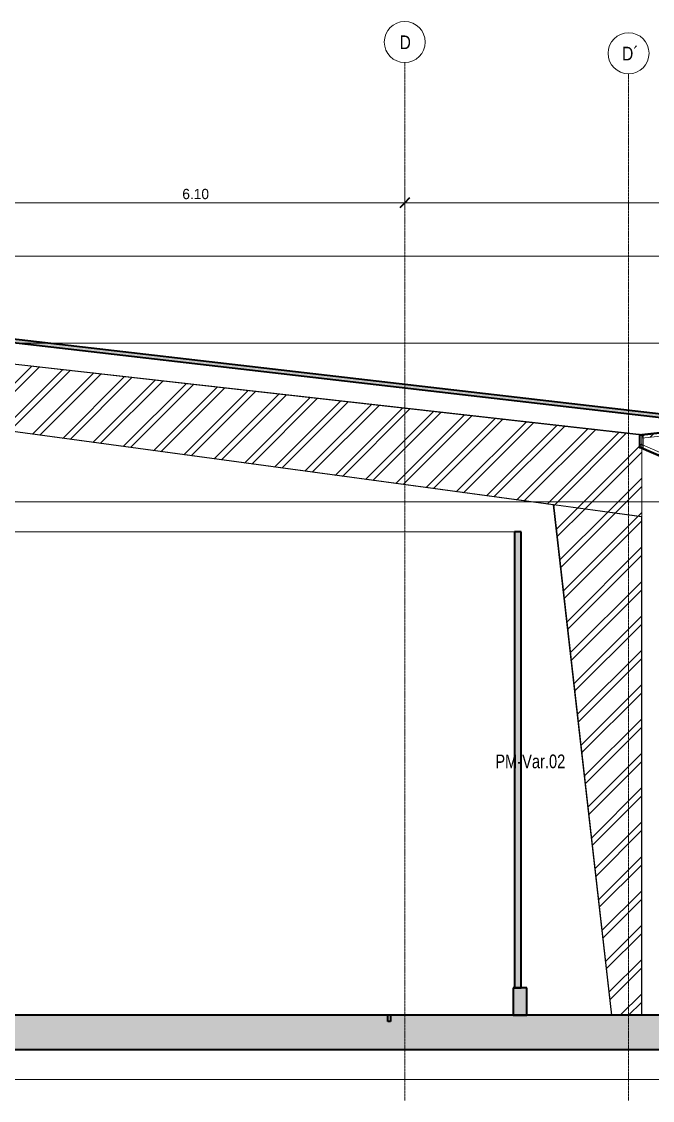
# Model space of a CAD drawing. Header units: centimetres. Extents: x -6747 to 14796, y -285 to 1548.
# Drawn here: x 3488 to 4411, y -30 to 1548 of the extents above; entities that cross this region are included whole.
import ezdxf

# ---------------------------------------------------------------- set-up
doc = ezdxf.new("R2010")
doc.units = ezdxf.units.CM
doc.linetypes.add('Centre', pattern=[3.175, 0.635, -0.475, 1.59, -0.475])
doc.linetypes.add('Grid Line', pattern=[2.2225, 1.27, -0.3175, 0.3175, -0.3175])
for name, color, linetype, lineweight in [('A-ANNO-DIMS', 7, 'Continuous', 9), ('A-ANNO-DIMS-100', 7, 'Continuous', 9), ('A-CLNG', 7, 'Continuous', 9), ('A-FLOR', 7, 'Continuous', 9), ('A-FLOR-LEVL', 7, 'Continuous', 9), ('A-FLOR-PATT', 7, 'Continuous', 35), ('A-ROOF', 7, 'Continuous', 9), ('A-ROOF-PATT', 7, 'Continuous', 35), ('A-WALL', 7, 'Continuous', 9), ('A-WALL-PATT', 7, 'Continuous', 35), ('C-BLDG-PADS', 7, 'Continuous', 9), ('I-WALL', 7, 'Continuous', 9), ('S-BEAM', 7, 'Continuous', 9), ('S-COLS', 7, 'Continuous', 9), ('S-COLS-IDEN', 7, 'Continuous', 9), ('S-GRID', 7, 'Continuous', 9), ('S-GRID-IDEN', 7, 'Continuous', 9)]:
    doc.layers.add(name, color=color, linetype=linetype, lineweight=lineweight)
doc.styles.add('Century Gothic_1', font='GOTHIC.TTF', dxfattribs={"height": 15})
doc.styles.add('Century Gothic_2', font='GOTHIC.TTF', dxfattribs={"width": 0.8, "height": 20})
doc.styles.add('Saira Condensed', font='SairaCondensed-Regular.ttf', dxfattribs={"height": 20})
doc.dimstyles.new('FCA_N_Cotas_E100', dxfattribs={"dimscale": 30.48, "dimtxt": 15.662524, "dimasz": 0.492126, "dimexe": 0.656168, "dimexo": 0.656168, "dimgap": 0.032808, "dimtad": 1, "dimlfac": 0.01, "dimrnd": 0.01, "dimzin": 0, "dimdsep": 46, "dimtxsty": 'Century Gothic_1', "dimblk1": 'OBLIQUE', "dimblk2": 'OBLIQUE', "dimsah": 1, "dimcen": 0.09, "dimdle": 0.656168, "dimadec": 3, "dimazin": 2, "dimtfac": 1, "dimtdec": 4, "dimtix": 1, "dimtmove": 0, "dimatfit": 3, "dimfxl": 1, "dimtvp": 1, "dimtolj": 1, "dimtzin": 0, "dimarcsym": 2})
pattern_1 = [(45, (6633.706, 0), (-25.14472, 25.14472), []), (45, (6633.706, 38.1), (-25.14472, 25.14472), [])]
pattern_2 = [(45, (36.172, 0), (-25.1447, 25.1447), []), (45, (36.172, 38.1), (-25.1447, 25.1447), [])]

# ---------------------------------------------------------------- blocks, each defined once
blk = doc.blocks.new('PQ_RVR_ARQ-01_ZZ_ZZ_MO_T_A_rvt-2-Elevación Eje 15')
at = {"layer": 'A-ROOF-PATT', "lineweight": 9, "true_color": 0xeaeaea}
blk.add_hatch(color=254, dxfattribs=at).paths.add_polyline_path([(-2152.9, 966.1), (-2152.9, 971.2), (-4147.4, 1201.9), (-6109.6, 974.5), (-6109.6, 969.5), (-4147.4, 1196.9), (-2201.9, 971.8)])
at = {"layer": 'A-WALL-PATT', "lineweight": 9, "true_color": 0xeaeaea}
for points in [[(-2388.2, 134), (-2378.2, 134), (-2378.2, 801.5), (-2388.2, 801.5)], [(-2370.2, 94), (-2370.2, 134), (-2390.2, 134), (-2390.2, 94)]]:
    blk.add_hatch(color=254, dxfattribs=at).paths.add_polyline_path(points)
at = {"layer": 'A-CLNG', "color": 254, "lineweight": 18, "true_color": 0xe5e5e5}
for q in [(-5718.8, 801.5), (-2388.4, 801.5)]:
    blk.add_line((-2388.3, 801.5), q, dxfattribs=at)
at = {"layer": 'A-FLOR', "color": 254, "lineweight": 35, "true_color": 0xcccccc}
for p, q in [((-2573.5, 94), (-3716.7, 94)), ((-2573.5, 85.1), (-2573.5, 94)), ((-2569.5, 85.1), (-2573.5, 85.1)), ((-1210.5, 94), (-2569.5, 94)), ((-2569.5, 94), (-2569.5, 85.1)), ((-5836.9, 44), (-1210.5, 44))]:
    blk.add_line(p, q, dxfattribs=at)
at = {"layer": 'A-ROOF', "color": 254, "lineweight": 35, "true_color": 0xcccccc}
for p, q in [((-2152.9, 971.2), (-4147.4, 1201.9)), ((-4147.4, 1196.9), (-2152.9, 966.1))]:
    blk.add_line(p, q, dxfattribs=at)
at = {"layer": 'A-WALL', "color": 254, "lineweight": 35, "true_color": 0xcccccc}
for p, q in [((-2370.2, 134), (-2390.2, 134)), ((-2390.2, 134), (-2390.2, 94)), ((-2370.2, 94), (-2370.2, 134)), ((-2390.2, 94), (-2370.2, 94))]:
    blk.add_line(p, q, dxfattribs=at)
at = {"layer": 'C-BLDG-PADS', "color": 254, "lineweight": 18, "true_color": 0xdadada}
blk.add_line((-1210.5, 0), (-5936.9, 0), dxfattribs=at)
at = {"layer": 'I-WALL', "color": 254, "true_color": 0xcccccc}
blk.add_line((-2388.2, 801.5), (-2388.3, 801.5), dxfattribs=at)
at = {"layer": 'I-WALL', "color": 254, "lineweight": 35, "true_color": 0xcccccc}
for p, q in [((-2378.2, 801.5), (-2388.2, 801.5)), ((-2388.2, 801.5), (-2388.2, 134)), ((-2378.2, 134), (-2378.2, 801.5)), ((-2388.2, 134), (-2378.2, 134))]:
    blk.add_line(p, q, dxfattribs=at)
blk = doc.blocks.new('RVR_CERCHA_C02 - RVR_CERCHA_C02-1681646-Elevación Eje 15')
at = {"layer": 'S-BEAM', "true_color": 0xc0c0c0}
h = blk.add_hatch(dxfattribs=at)
h.set_pattern_fill('FP_8', color=9, style=0, pattern_type=2)
h.set_pattern_definition(pattern_2)
h.paths.add_polyline_path([(-2205.5, 942.7), (-2202.9, 943), (-2204.3, 943.1), (-2205.5, 943), (-2205.5, 942.9)])
h.paths.add_polyline_path([(-2201.9, 943.1), (-1239.9, 1048.5), (-1240, 1048.8), (-2201.9, 943.4)])
h = blk.add_hatch(dxfattribs=at)
h.set_pattern_fill('FP_9', color=9, style=0, pattern_type=2)
h.set_pattern_definition(pattern_2)
h.paths.add_polyline_path([(-2201.9, 938.4), (-2138.7, 945.3), (-2139.2, 950), (-2201.9, 943.1), (-2201.9, 942.7)])
h.paths.add_polyline_path([(-2138.4, 945.3), (-1966.1, 964.2), (-1965.2, 965), (-1965, 964.8), (-1965.7, 964.2), (-1961.7, 964.7), (-1962.4, 965.1), (-1962.2, 965.4), (-1961.2, 964.7), (-1240, 1043.8), (-1240, 1048.5), (-2138.9, 950)])
h.paths.add_polyline_path([(-1239.7, 1043.8), (-1239.4, 1043.8), (-1239.7, 1046.3)])
h = blk.add_hatch(dxfattribs=at)
h.set_pattern_fill('FP_8', color=9, style=0, pattern_type=2)
h.set_pattern_definition(pattern_2)
h.paths.add_polyline_path([(-2204.9, 924.7), (-2204.9, 943), (-2205.2, 943), (-2205.2, 924.7)])
h = blk.add_hatch(dxfattribs=at)
h.set_pattern_fill('FP_8', color=9, style=0, pattern_type=2)
h.set_pattern_definition(pattern_2)
h.paths.add_polyline_path([(-2201.9, 924.7), (-2200.2, 924.7), (-2200.2, 943), (-2201.9, 943), (-2201.9, 925.7)])
h = blk.add_hatch(dxfattribs=at)
h.set_pattern_fill('FP_8', color=9, style=0, pattern_type=2)
h.set_pattern_definition(pattern_2)
h.paths.add_polyline_path([(-2135.7, 894.8), (-2135.6, 895.1), (-2206.1, 925.7), (-2206.2, 925.4), (-2201.9, 923.5)])
h = blk.add_hatch(dxfattribs=at)
h.set_pattern_fill('FP_8', color=9, style=0, pattern_type=2)
h.set_pattern_definition(pattern_2)
h.paths.add_polyline_path([(-2135.9, 895.2), (-2135.5, 895.3), (-2134.1, 898.8), (-2134.2, 899.6), (-2135.9, 900.4), (-2137.6, 898.8), (-2137.8, 899), (-2136.2, 900.5), (-2201.9, 928.9), (-2201.9, 923.8), (-2136.1, 895.3)])
h.paths.add_polyline_path([(-2133.8, 899.1), (-2133.7, 899.4), (-2133.8, 899.5)])
at = {"layer": 'S-BEAM', "lineweight": 35}
for p, q in [((-1240, 1048.8), (-2201.9, 943.4)), ((-2201.9, 943.1), (-1239.9, 1048.5)), ((-2204.3, 943.1), (-2205.5, 943)), ((-2205.5, 943), (-2205.5, 942.7)), ((-2205.5, 942.7), (-2202.9, 943)), ((-2204.9, 943), (-2205.2, 943)), ((-2205.2, 943), (-2205.2, 924.7)), ((-2204.9, 924.7), (-2204.9, 943)), ((-2206.1, 925.7), (-2206.2, 925.4)), ((-2206.2, 925.4), (-2135.7, 894.8)), ((-2135.6, 895.1), (-2206.1, 925.7)), ((-2205.2, 924.7), (-2204.9, 924.7))]:
    blk.add_line(p, q, dxfattribs=at)
at = {"layer": 'S-BEAM'}
for p, q in [((-2201.9, 938.4), (-2138.7, 945.3)), ((-2201.9, 943), (-2200.2, 943)), ((-2200.2, 924.7), (-2200.2, 943)), ((-2136.2, 900.5), (-2201.9, 928.9)), ((-2200.2, 924.7), (-2201.9, 924.7))]:
    blk.add_line(p, q, dxfattribs=at)
blk = doc.blocks.new('Grid - 3mm-1819951-Elevación Eje 15')
at = {"layer": 'S-GRID-IDEN', "color": 253, "true_color": 0xaaaaaa}
blk.add_circle((-1330.8, 1501.3), 30, dxfattribs=at)
blk = doc.blocks.new('DIMBLOCK24-Elevación Eje 15')
at = {"layer": 'A-ANNO-DIMS-100'}
for p, q in [((3438.9, 1282.7), (3438.9, 1302.7)), ((4048.9, 1282.7), (4048.9, 1302.7)), ((3438.9, 1282.7), (4048.9, 1282.7)), ((3438.9, 1282.7), (3438.9, 1273.3)), ((4048.9, 1282.7), (4048.9, 1273.3))]:
    blk.add_line(p, q, dxfattribs=at)
at = {"layer": 'A-ANNO-DIMS-100', "lineweight": 35}
for p, q in [((3438.9, 1282.7), (3431.4, 1275.2)), ((3438.9, 1282.7), (3446.4, 1290.2)), ((4048.9, 1282.7), (4041.4, 1275.2)), ((4048.9, 1282.7), (4056.4, 1290.2))]:
    blk.add_line(p, q, dxfattribs=at)
at = {"layer": 'A-ANNO-DIMS-100', "color": 0, "insert": (3723.5, 1303), "char_height": 15, "width": 48.927, "attachment_point": 1, "line_spacing_factor": 0.984502, "style": 'Century Gothic_1'}
blk.add_mtext('6.10', dxfattribs=at)
blk = doc.blocks.new('_Oblique')
at = {"color": 0, "linetype": 'ByBlock', "lineweight": -2}
blk.add_line((-0.5, -0.5), (0.5, 0.5), dxfattribs=at)
blk = doc.blocks.new('DIMBLOCK25-Elevación Eje 15')
at = {"layer": 'A-ANNO-DIMS-100'}
for p, q in [((4048.9, 1282.7), (4048.9, 1302.7)), ((5266.8, 1282.7), (5266.8, 1302.7)), ((4048.9, 1282.7), (5266.8, 1282.7)), ((4048.9, 1282.7), (4048.9, 1273.3)), ((5266.8, 1282.7), (5266.8, 1273.3))]:
    blk.add_line(p, q, dxfattribs=at)
at = {"layer": 'A-ANNO-DIMS-100', "lineweight": 35}
for p, q in [((4048.9, 1282.7), (4041.4, 1275.2)), ((4048.9, 1282.7), (4056.4, 1290.2)), ((5266.8, 1282.7), (5259.3, 1275.2)), ((5266.8, 1282.7), (5274.3, 1290.2))]:
    blk.add_line(p, q, dxfattribs=at)
at = {"layer": 'A-ANNO-DIMS-100', "color": 0, "insert": (4631.6, 1303), "char_height": 15, "width": 62.948, "attachment_point": 1, "line_spacing_factor": 0.984502, "style": 'Century Gothic_1'}
blk.add_mtext('12.18', dxfattribs=at)

msp = doc.modelspace()

# ---------------------------------------------------------------- hatches: boundary and pattern name
at = {"layer": 'A-FLOR-PATT', "lineweight": 9, "true_color": 0x9a9a9a}
msp.add_hatch(color=253, dxfattribs=at).paths.add_polyline_path([(5356.481, 44), (5384.802, 44), (5384.802, 94), (713.802, 94), (713.802, 44), (5197.3, 44)])
at = {"layer": 'S-BEAM', "true_color": 0xc0c0c0}
h = msp.add_hatch(dxfattribs=at)
h.set_pattern_fill('FP_8', color=9, style=0, pattern_type=2)
h.set_pattern_definition(pattern_1)
h.paths.add_polyline_path([(4395.682, 942.851), (4395.682, 943.436), (2458.159, 1161.623), (2458.159, 1161.037), (4242.218, 960.133)])
h = msp.add_hatch(dxfattribs=at)
h.set_pattern_fill('FP_8', color=9, style=0, pattern_type=2)
h.set_pattern_definition(pattern_1)
h.paths.add_polyline_path([(4395.682, 823.658), (4395.682, 923.489), (4392.617, 924.818), (4392.617, 924.673), (4392.317, 924.673), (4392.317, 924.948), (4391.323, 925.379), (4391.442, 925.654), (4392.317, 925.275), (4392.317, 942.725), (4392.078, 942.699), (4392.045, 942.997), (4393.228, 943.127), (2458.159, 1161.037), (2458.159, 1086.368), (4395.017, 823.748)])
h.paths.add_polyline_path([(4395.682, 923.816), (4395.682, 942.851), (4394.587, 942.974), (4392.617, 942.699), (4392.617, 925.145), (4395.017, 924.104)])
h = msp.add_hatch(dxfattribs=at)
h.set_pattern_fill('FP_9', color=9, style=0, pattern_type=2)
h.set_pattern_definition(pattern_1)
h.paths.add_polyline_path([(4395.682, 823.07), (4395.599, 823.669), (2458.159, 1086.368), (2458.159, 1085.781), (4395.599, 823.081)])
at = {"layer": 'S-COLS', "true_color": 0xc0c0c0}
h = msp.add_hatch(dxfattribs=at)
h.set_pattern_fill('FP_9', color=9, style=0, pattern_type=2)
h.set_pattern_definition(pattern_1)
h.paths.add_polyline_path([(4351.921, 94), (4266.7, 840.559), (4266.109, 840.639), (4351.339, 94)])
h = msp.add_hatch(dxfattribs=at)
h.set_pattern_fill('FP_9', color=9, style=0, pattern_type=2)
h.set_pattern_definition(pattern_1)
h.paths.add_polyline_path([(4395.017, 94), (4395.017, 823.16), (4266.7, 840.559), (4351.921, 94)])
h = msp.add_hatch(dxfattribs=at)
h.set_pattern_fill('FP_9', color=9, style=0, pattern_type=2)
h.set_pattern_definition(pattern_1)
h.paths.add_polyline_path([(4395.599, 94), (4395.599, 823.081), (4395.017, 823.16), (4395.017, 94)])

# ---------------------------------------------------------------- linework, layer by layer
at = {"layer": 'A-FLOR', "lineweight": 35}
for p, q in [((4351.339, 94), (713.802, 94)), ((4395.017, 94), (4351.921, 94)), ((5384.802, 94), (4395.599, 94)), ((760.616, 44), (5384.802, 44))]:
    msp.add_line(p, q, dxfattribs=at)
at = {"layer": 'A-FLOR-LEVL', "color": 253, "linetype": 'Centre', "true_color": 0xaaaaaa}
for p, q in [((166.13, 1204.505), (5771.451, 1204.505)), ((166.13, 1077.508), (5771.451, 1077.508)), ((5771.451, 845.103), (166.13, 845.103)), ((166.13, 94), (5771.451, 94)), ((166.13, 0), (5771.451, 0))]:
    msp.add_line(p, q, dxfattribs=at)
at = {"layer": 'S-BEAM'}
for p, q in [((2458.159, 1161.623), (4395.682, 943.436)), ((2458.159, 1161.037), (4395.682, 942.851)), ((2458.159, 1086.368), (4395.682, 823.658)), ((2458.159, 1085.781), (4266.109, 840.639)), ((4395.682, 942.851), (4395.682, 943.436)), ((4395.682, 923.816), (4395.682, 942.851)), ((4395.682, 823.658), (4395.682, 923.489)), ((4266.7, 840.559), (4395.017, 823.16)), ((4395.682, 823.07), (4395.682, 823.658))]:
    msp.add_line(p, q, dxfattribs=at)
at = {"layer": 'S-COLS'}
for p, q in [((4266.109, 840.639), (4351.339, 94)), ((4266.7, 840.559), (4266.109, 840.639)), ((4266.7, 840.559), (4351.921, 94)), ((4395.017, 823.16), (4395.017, 94)), ((4395.599, 823.081), (4395.017, 823.16)), ((4395.599, 823.081), (4395.599, 94)), ((4351.921, 94), (4351.339, 94)), ((4395.599, 94), (4395.017, 94))]:
    msp.add_line(p, q, dxfattribs=at)
at = {"layer": 'S-GRID', "color": 253, "linetype": 'Grid Line', "true_color": 0xaaaaaa}
for p, q in [((4048.872, -30.48), (4048.872, 1487.731)), ((4376.158, -30.48), (4376.158, 1471.255))]:
    msp.add_line(p, q, dxfattribs=at)

# ---------------------------------------------------------------- block references
at = {"lineweight": 5}
msp.add_blockref('PQ_RVR_ARQ-01_ZZ_ZZ_MO_T_A_rvt-2-Elevación Eje 15', (6597.534, 0), dxfattribs=at)
at = {"layer": 'S-BEAM'}
msp.add_blockref('RVR_CERCHA_C02 - RVR_CERCHA_C02-1681646-Elevación Eje 15', (6597.534, 0), dxfattribs=at)
at = {"layer": 'S-GRID-IDEN', "color": 253, "true_color": 0xaaaaaa}
for p in [(5379.645, 16.477), (5706.932, 0)]:
    msp.add_blockref('Grid - 3mm-1819951-Elevación Eje 15', p, dxfattribs=at)

# ---------------------------------------------------------------- texts
at = {"layer": 'S-COLS-IDEN', "insert": (4181.304, 475.525), "char_height": 20, "width": 134.6835, "attachment_point": 1, "style": 'Century Gothic_2'}
msp.add_mtext('PM-Var.02', dxfattribs=at)
at = {"layer": 'S-GRID-IDEN', "color": 253, "true_color": 0xaaaaaa, "char_height": 20, "attachment_point": 1, "style": 'Saira Condensed'}
for s, insert, width in [('D', (4041.298, 1527.411), 17.63712), ('D´', (4366.585, 1510.934), 22.44725)]:
    msp.add_mtext(s, dxfattribs=dict(at, insert=insert, width=width))

# ---------------------------------------------------------------- dimensions: what is measured, and where the dimension line sits
at = {"layer": 'A-ANNO-DIMS'}
for base, p1, p2, override, picture, middle in [((4048.872, 1282.733), (3438.872, 1293.34), (4048.872, 1293.34), {"dimpost": '<>', "dimfxl": 610}, 'DIMBLOCK24-Elevación Eje 15', (3743.872, 1291.611)), ((5266.761, 1282.733), (4048.872, 1293.34), (5266.761, 1293.34), {"dimpost": '<>', "dimfxl": 1217.889225}, 'DIMBLOCK25-Elevación Eje 15', (4657.817, 1291.611))]:
    dim = msp.add_linear_dim(base=base, p1=p1, p2=p2, dimstyle='FCA_N_Cotas_E100', override=override, dxfattribs=at)
    dim.commit()
    dim.dimension.update_dxf_attribs({"geometry": picture, "text_midpoint": middle})

doc.saveas('drawing.dxf')
